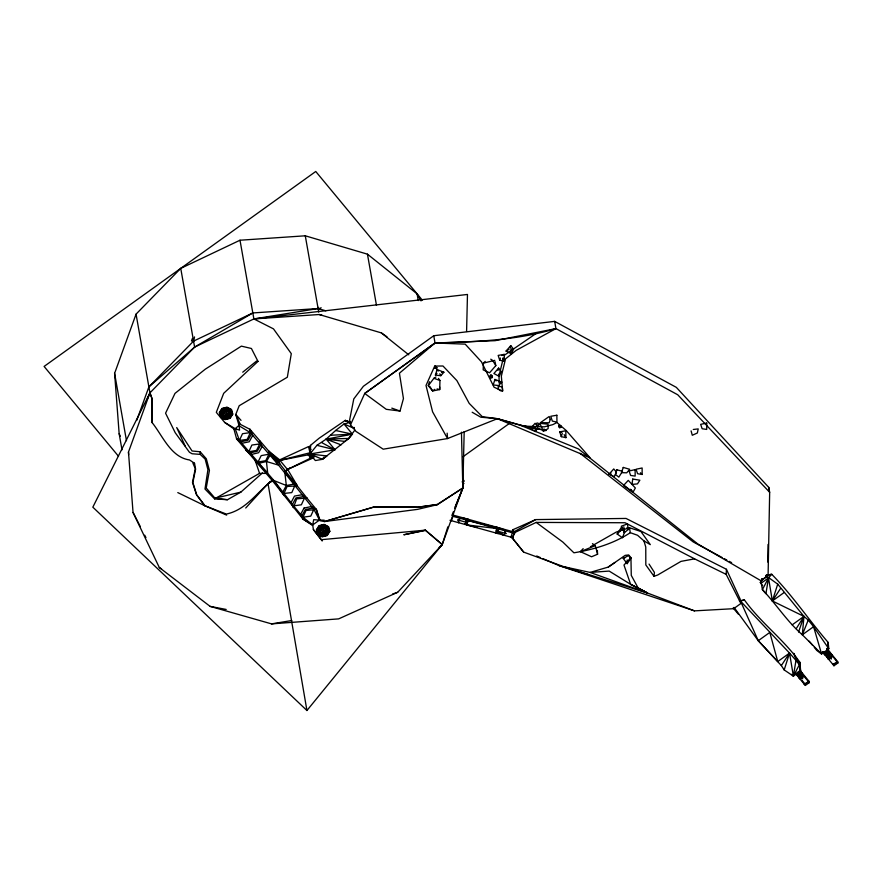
<?xml version="1.0" encoding="UTF-8"?>
<svg xmlns="http://www.w3.org/2000/svg" width="882" height="882" viewBox="0 0 882 882"><rect width="100%" height="100%" fill="white"/><g stroke="black" fill="none" stroke-linecap="round" stroke-linejoin="round"><path stroke-width="1.32" d="M627.157 563.653L630.696 558.593L628.557 555.55L623.21 558.438L627.157 563.653L627.157 559.96M767.792 562.077L768.035 544.437M768.751 491.506L768.806 487.437L676.329 387.363L554.657 321.379L433.757 335.733L363.395 386.283L353.792 398.907L349.647 419.876L350.518 424.859L355.953 431.408L383.207 449.181L447.549 438.563L497.415 418.696L524.217 426.149L546.145 430.559L520.093 425.157L497.415 418.696L482.311 416.69L469.169 403.35L456.898 380.616L442.973 365.997L434.694 366.085L426.017 385.467L432.599 411.839L447.549 438.563L447.152 433.161M768.806 487.437L769.666 492.31L768.09 575.45L760.835 580.665L697.739 543.929L578.504 448.96L520.093 425.157M325.877 310.828L318.104 308.535L252.825 312.945L194.613 347.089L149.94 392.865L128.474 452.069L133.039 512.442L159.3 567.501L210.092 606.375L271.557 623.883L338.644 618.877L397.683 592.285L442.224 544.591L462.83 487.989L464.186 431.706M466.589 331.511L467.471 294.456L253.884 318.931L194.624 347.089L148.893 386.878L136.754 420.339M438.464 378.4L439.953 380.484L439.721 389.568L432.643 390.958L428.266 385.677L429.424 381.763M485.221 361.4L483.402 363.119L483.193 369.867L489.554 372.799L495.816 365.644L495.045 361.686M542.915 558.659L559.078 565.605L694.476 610.862L733.637 608.69L740.891 603.486L726.184 574.38L726.415 569.276L626.033 518.44L535.639 519.597L512.629 529.839L512.31 532.166M421.034 300.905L417.076 293.838L367.452 254.17L305.282 235.803L240.003 240.224L253.884 318.931L273.486 328.876L291.292 353.66L287.334 377.22L239.198 405.731L235.77 414.474L240.246 424.297L249.981 429.336L279.737 463.811L306.826 497.966L301.964 494.758L294.5 496.081L291.038 502.597L293.463 507.569L296.661 498.892L306.826 497.966L316.406 509.542L319.868 519.796L312.261 525.253L303.033 519.134L272.637 480.988L236.608 438.927L233.862 428.873L224.678 422.434L216.31 412.335L223.686 393.317L257.996 361.4L251.414 348.489L241.381 346.13L205.263 369.194L174.989 393.394L165.573 413.206L175.242 432.753L189.432 452.245L192.067 453.756L200.203 454.395L205.175 459.136L207.92 469.698L204.988 489.036L214.602 498.881L227.479 499.708L240.885 492.101L262.494 472.884M827.261 649.163L827.614 649.681L828.121 642.383C808.871 620.057 792.455 595.339 771.717 574.281L767.913 574.899M827.823 644.808L828.121 642.383L828.837 648.799L821.583 654.003L802.322 634.786L803.954 616.397L777.715 584.138L766.866 576.332M458.353 520.314L458.508 522.629M466.611 522.387L466.468 520.06L463.05 518.054L460.04 518.285L458.42 520.115M497.239 531.074L497.382 533.401L500.403 533.169L497.702 533.489L497.602 531.173M505.496 533.147L505.353 530.832L501.935 528.814L468.232 520.556L467.989 519.211L463.05 518.054L460.349 518.373L458.783 520.215M726.184 574.38L694.586 558.857L681.003 561.371L657.729 574.987L654.025 576.321L654.422 572.418L649.053 564.072M761.695 579.694L761.265 583.123L762.401 589.617C776.193 604.214 787.284 621.678 802.322 634.786L813.59 626.694L828.837 648.799M458.717 520.413L458.816 522.717M466.258 522.287L466.159 519.983L463.017 517.833L452.587 514.967M505.132 533.048L505.033 530.744L501.935 528.814L498.925 529.046L497.305 530.887M762.28 579L761.949 579.231M761.486 580.047L760.317 582.473L761.265 583.123L768.52 577.919L765.918 593.696L762.401 589.617L768.52 577.919L771.717 574.281L768.123 574.976M799.478 664.675L799.963 662.382C783.922 639.56 760.659 622.747 744.408 599.914L739.392 600.829M543.444 431.375L539.817 423.349L548.119 424.187L548.141 428.597L543.444 431.375L544.029 428.884M503.335 358.059L499.014 375.787L499.146 383.185M498.021 370.385L498.617 368.092L501.373 371.631L499.179 376.338L493.898 373.538L498.617 368.092M510.204 347.916L510.788 345.623L513.545 349.162L511.351 353.869L506.07 351.069L510.788 345.623M284.379 471.727L287.488 469.489L313.683 456.589L309.703 456.611L310.464 445.388L319.152 438.211L345.248 420.427L350.782 422.28M350.518 424.859L364.718 393.46L386.283 409.325L400.031 411.045L403.438 398.587L399.425 373.218L435.013 343.01C475.707 341.841 516.632 340.43 555.936 328.611L677.74 394.772L769.666 492.31M539.123 424.694L537.899 423.007L536.576 423.217M277.753 461.936L279.936 460.371L308.226 454.836L311.17 458.386L311.5 455.829L309.703 456.611L312.217 454.814M499.73 360.242L498.165 355.413L504.261 354.377L504.35 361.245L499.73 360.242L500.403 358.048M561.272 436.656L559.717 431.827L565.814 430.791L565.902 437.659L561.272 436.656L562.286 433.349M435.388 375.093L437.108 369.569L443.889 372.226L440.835 375.699L435.388 375.093L436.965 373.384M494.934 379.436L493.214 384.949L498.661 385.555L501.726 382.082L494.934 379.436L496.092 380.925M535.639 519.597L512.486 532.662L510.921 537.149L449.985 520.303M510.921 537.149L512.574 537.722L514.25 533.114L512.486 532.662M447.858 526.83L442.224 544.591L439.181 547.369M814.295 647.377L816.842 650.475L821.583 654.003L813.59 626.694L808.243 620.057L803.954 616.397L772.356 600.973L777.715 584.138M799.963 662.382L800.624 670.937L793.381 676.141L784.186 669.923L789.544 653.088L740.505 601.083L744.408 599.914M624.555 531.714L622.538 537.811L617.135 533.985L621.589 527.039L623.96 530.788M798.552 632.052L803.954 616.397L792.179 624.853M451.408 520.667L452.94 516.323L512.453 532.794L513.908 532L463.017 517.833L460.36 518.065M457.549 519.873L467.493 522.629M477.129 527.326L466.699 524.9L468.232 520.556M495.629 532.915L496.919 527.227L492.95 526.741M506.312 533.588L496.357 530.832M122.003 449.897L119.158 433.735L114.605 373.351L136.06 314.146L180.744 268.382L240.003 240.224M694.476 610.862L647.145 592.902L563.83 566.707L523.699 552.143L512.343 538.02L513.181 538.031L512.707 537.381L512.927 537.954M523.699 552.143L512.321 538.031L514.757 532.772L514.096 533.224L514.063 531.57L512.629 529.839M514.415 532.937L514.052 531.515L514.349 533.301M514.647 532.882L514.603 533.378M512.365 536.884L512.321 538.042L513.015 537.711M192.375 338.468L191.471 340.915L193.621 341.444L194.525 336.924M799.886 670.331L803.502 675.667L802.146 677.641L798.739 671.345M830.844 658.369L828.407 659.052L826.18 655.48L824.361 654.157L825.684 652.14M824.935 653.43L830.612 658.093L828.209 658.81L826.18 655.48L824.549 654.389L825.905 652.415M822.719 652.052L833.964 665.767L837.9 662.944L826.82 648.689L832.145 655.988L830.789 657.972L827.382 651.666L826.081 652.283M451.871 515.485L453.359 511.747M455.355 506.753L462.841 488.033L461.451 432.191M802.322 634.786L808.243 620.057M454.616 508.297L462.841 488.033L437.417 504.383L417.892 507.205L374.574 506.83L324.466 521.571L319.912 520.689L313.871 509.366L278.591 465.145L250.323 432.621L239.143 425.852L235.77 414.474L241.029 420.361M147.261 399.193L149.94 392.865L136.06 314.146M224.678 422.434L235.207 428.674L239.397 440.46L273.938 480.558L284.037 495.464L283.971 493.446L287.069 486.467L297.41 485.872L287.598 469.367L289.924 468M294.897 485.607L291.799 492.597L283.971 493.446L273.938 480.558L286.319 485.497L293.783 484.152L297.41 485.872L284.875 472.73L286.319 485.497L282.857 491.991L284.037 495.464M239.397 440.46L242.506 433.701L250.323 432.621L249.981 429.336L252.671 435.465L249.209 441.794L241.756 443.304L236.619 438.927L239.397 440.46L247.214 439.39L250.323 432.621M248.779 451.793L251.888 445.035L259.705 443.955L259.562 440.901L262.13 446.667L258.591 452.731L251.205 454.506L246.188 450.493L248.779 451.793L256.508 450.404L259.705 443.955M304.488 498.032L301.379 504.802L293.563 505.871L283.971 493.446M313.375 529.542L322.139 540.765L313.375 529.542L312.691 524.933L303.033 519.134L302.945 517.205L306.054 510.446L316.406 509.542L319.416 520.104L324.256 520.182M313.871 509.366L310.762 516.124L302.945 517.205L293.563 505.871M434.661 367.86L434.914 365.909L436.524 367.441L434.727 367.739L436.281 368.522L437.439 367.772M535.672 431.518L537.866 426.8L535.109 423.272L530.391 428.707L535.672 431.518L534.79 427.704M266.364 473.413L259.562 473.369L255.273 460.724L257.985 462.069L261.182 455.619L268.911 454.23L268.646 451.132L279.715 459.853L308.546 446.59L311.026 449.577M268.911 454.23L265.725 460.68L257.985 462.069M245.725 507.999L268.029 483.59L272.306 480.414C257.136 491.902 246.276 509.939 226.332 514.063L204.988 505.783L196.774 494.934L192.871 482.564L195.617 469.147L194.514 463.259L189.553 459.963C170.777 457.284 162.74 435.807 152.112 422.599L152.002 398.521L149.94 392.865L92.831 507.172L306.936 710.517L442.213 544.547L425.455 530.159L403.824 534.768L425.499 530.413L442.213 544.547M491.991 377.661L490.789 376.316L490.624 377.838L492.432 376.812L491.583 375.148L490.712 375.093L489.731 376.03L490.624 377.838L491.991 377.661L491.935 375.732L490.712 375.093M561.327 426.623L559.53 427.66L558.626 425.841L559.607 424.904M795.674 658.336L793.69 653.297L799.5 664.444L793.381 676.141L791.771 674.278M514.305 531.592L513.644 532.177M310.971 455.2L308.226 454.836L309.957 453.976L315.359 460.547L322.426 459.324L348.831 438.42L354.906 429.997M279.737 463.811L279.021 461.032L279.715 459.853M466.181 522.475L464.627 524.327M497.668 530.986L499.234 529.134L501.902 528.605M505.066 533.246L503.501 535.087L501.439 533.808M214.602 498.881L259.562 473.369M796.192 628.712L803.954 616.397M349.856 422.897L345.248 420.427L350.088 422.401L344.013 423.988L335.623 430.482L326.175 439.126L316.925 445.322L309.935 453.998L322.426 459.324L323.793 457.196M466.545 522.585L464.935 524.415M505.43 533.345L503.82 535.176L501.538 533.831M768.52 577.919L772.356 600.973L780.548 588.481M784.186 669.923L781.353 665.568L789.544 653.088L799.511 664.444L800.624 670.937L799.643 668.413M803.502 675.667L802.146 677.641L799.842 671.246L801.473 672.327L803.7 675.899L802.377 677.916M832.145 655.988L830.789 657.972L828.485 651.566L827.382 651.666M233.862 428.873L235.207 428.674L240.246 424.297M499.344 386.195L497.58 388.51L500.48 390.77L502.663 390.715L502.288 386.889L497.889 386.096M428.266 385.677L433.911 378.29L435.951 376.967M286.011 471.396L287.598 469.367M322.426 459.324L326.946 455.95L309.935 453.998L335.006 449.787L326.175 439.126L344.653 441.386L348.842 438.442L352.447 434.176L344.013 423.988L354.366 428.454M831.02 658.248L832.343 656.23L830.083 652.448M609.01 474.229L613.751 468.937L616.441 472.091L614.225 476.655L609.01 474.229L611.028 473.127M313.827 457.67L287.488 469.489L279.936 460.371L310.398 452.653L310.464 445.388L310.31 452.102M597.368 550.379L597.577 554.227L591.568 556.774L580.4 551.636L583.156 548.637M630.63 584.325L647.145 592.902L630.63 584.325L609.186 571.084L590.08 572.418L608.271 567.071L625.184 555.34L628.701 554.954L630.95 557.678L623.971 565.009L630.63 584.325L647.145 592.924L590.08 572.418L563.83 566.707M539.189 424.474L538.296 425.4L536.454 424.507M148.893 386.878L193.566 341.102L252.825 312.945M311.17 458.386L312.515 457.052M617.135 533.985L621.656 529.652M321.081 307.664L319.493 309.174L318.424 307.377M242.726 372.193L256.475 361.124L257.996 361.4M628.238 529.52L624.445 532.574L621.325 526.223L627.444 523.93L628.238 529.52L626.672 527.998M434.749 389.348L432.643 390.958L429.755 386.349M555.936 328.611L516.102 350.408L505.54 358.864L501.34 376.162L502.641 391.101L494.074 387.231L481.473 361.852L465.2 344.134L435.013 343.01L364.718 393.46L435.013 343.01L495.089 340.684L555.936 328.611L554.657 321.379M311.015 451.738L309.957 451.573M310.067 452.995L310.828 452.201M308.546 446.59L310.089 453.116M308.226 454.836L309.836 453.105M309.703 456.611L311.379 455.421M312.989 456.942L313.562 456.7M354.002 427.351L354.145 428.035M313.165 457.262L313.584 456.821M353.583 427.748L354.189 427.682M463.028 456.722L509.884 423.084M766.061 575.329L766.513 576.244M761.728 579.386L762.798 579.694M766.083 576.122L766.601 576.839M761.883 579.573L762.125 578.812M766.954 576.751L762.059 579.783M772.356 600.973L784.153 592.506M734.056 607.4L758.266 640.707L769.799 632.427L777.748 661.555L789.544 653.088L793.381 676.141L795.983 660.353L799.5 664.444M822.884 652.25L822.862 652.768M823.082 652.614L822.421 651.699M827.426 649.361L826.666 649.273M802.763 678.721L797.262 672.084M831.395 659.041L825.122 651.467M805.321 685.435L805.09 684.101L804.252 684.134L809.026 681.279L809.257 682.613L805.321 685.435L795.718 673.826M503.953 355.523L535.958 333.605M608.271 567.071L614.974 562.473M437.472 504.636L417.925 507.183L374.574 506.83L324.466 521.571L417.649 509.355L437.472 504.636L462.83 487.989M273.321 479.984L269.054 482.719L272.637 480.988M590.422 546.774L616.231 532.089L629.428 527.734L640.894 531.482L650.31 544.635L643.926 540.875L637.543 535.264L630.332 532.695C613.431 543.753 593.674 549.541 573.906 552.805L562.87 542.088L536.19 522.409L514.272 532.783M506.07 351.069L509.068 349.261M530.391 428.707L532.397 427.505M466.468 520.06L467.989 519.211M501.946 355.523L504.261 354.377M825.85 652.007L828.286 651.335L830.116 652.658L828.485 651.566M802.201 678.049L799.765 678.721L798.1 676.042M623.21 558.438L625.062 557.689M580.4 551.636L595.295 545.649L597.577 554.227M312.052 454.627L311.059 455.013L310.21 453.987M313.562 456.435L312.559 456.832L311.71 455.807M392.567 594.038L397.683 592.285M804.252 684.134L809.257 682.613L799.643 671.004L801.44 672.117L809.026 681.279M828.209 658.81L830.612 658.093L824.549 654.389M799.577 678.49L801.97 677.773L796.292 673.098L795.906 674.068L801.97 677.773L799.577 678.49L798.221 676.262M483.402 363.119L494.791 360.363M185.154 445.972L176.698 427.561L192.067 451L200.148 451.749L206.311 458.772L209.431 470.448L206.223 488.011L214.999 498.22L240.885 492.101M341.058 444.87L326.175 439.126L352.447 434.176L335.623 430.482M271.557 623.883L291.766 620.52M318.104 308.535L253.884 318.931L319.152 314.521L321.809 315.061M441.617 372.524L443.889 372.226L441.827 371.851M693.274 429.49L698.213 428.906L697.353 432.996L692.282 435.267L691.102 430.879M321.743 539.641L425.455 530.159M511.196 532.188L513.908 532M330.739 435.245L352.447 434.176M837.668 661.599L832.884 664.455L837.9 662.944L837.668 661.599L826.941 648.656L827.173 649.99M326.175 439.126L348.842 438.442M536.19 522.409L625.084 522.75L694.586 558.857M194.514 463.259L192.926 463.215L195.286 468.629L192.496 482.377L196.465 494.714L204.756 505.706L226.674 515.132M524.217 426.149L544.293 426.844L552.827 424.628L556.961 422.544L566.233 430.548L590.003 457.736L497.415 418.696L480.756 417.186L472.179 412.247M319.416 520.104L313.705 519.685L312.691 524.933L302.945 517.205M510.965 348.864L513.545 349.162M214.999 498.22L227.479 499.708M466.699 524.9L497.161 528.561M499.08 381.73L501.726 382.082M559.717 431.827L561.845 432.169M642.151 474.472L637.576 473.722L636.076 469.235L642.129 467.978L642.151 474.472L640.431 472.752M210.092 606.375L226.2 609.451M316.925 445.322L335.006 449.787L321.721 442.577M437.108 388.885L439.721 389.568L439.677 386.966M514.151 532.199L514.096 533.224M319.152 314.521L381.333 332.889L386.978 336.803M559.078 565.605L589.297 574.888M235.207 428.674L239.562 430.151L239.143 425.852M391.795 408.123L400.031 411.045M433.911 378.29L439.953 380.484M345.248 420.427L348.93 421.839M306.826 497.966L303.375 496.588L295.911 497.911L292.449 504.427L293.463 507.569M536.697 555.991L540.423 557.589M177.789 492.597L204.756 505.706M722.027 557.468L693.252 541.956L579.992 453.293M724.42 558.758L726.823 560.048M729.216 561.338L731.619 562.628M647.145 592.924L638.028 587.798L631.269 575.384L630.95 557.678M490.756 359.183L492.663 360.418L495.816 365.644M159.3 567.501L161.56 568.989M246.188 450.493L249.849 452.984L257.235 451.22L260.774 445.145L259.562 440.901M592.45 543.643L595.295 545.649M236.619 438.927L240.51 441.805L247.963 440.294L251.436 433.966L249.981 429.336M310.85 452.036L310.199 451.419L310.508 453.172M381.333 332.889L408.785 354.829M496.919 527.227L498.925 529.046M268.646 451.132L278.591 465.145L266.441 461.495L259.054 463.259L255.273 460.724L267.676 472.984L266.441 461.495L269.98 455.421L268.646 451.132L279.021 461.032M740.505 601.083L758.266 640.707L781.353 665.568M758.266 640.707L777.748 661.555M733.14 608.007L738.488 614.302M826.985 648.887L828.286 651.335M766.789 576.552L766.469 574.888M765.907 575.88L766.921 577.236M823.788 652.426L825.365 654.323M826.147 655.271L828.672 658.314M761.706 579.265L762.368 580.047M822.454 652.614L822.807 653.132L822.586 651.897M801.716 680.022L805.09 684.101M422.346 300.189L315.756 171.483L44.1 366.438L118.497 456.27M354.167 428.167L353.792 427.505M313.198 456.788L313.551 457.306L313.397 456.501M809.202 641.17L812.598 645.304M823.799 652.482L826.18 655.48M630.806 489.631L632.945 492.388L635.338 487.989L628.271 480.37L623.508 485.519L632.945 492.388L630.553 489.245M437.108 369.569L438.255 371.068M462.697 478.948L464.263 481.109L462.289 482.145L463.888 483.568L462.311 481.418M654.025 576.321L645.822 564.943L645.767 547.049L643.926 540.875M760.317 582.473L762.643 585.714M564.127 434.628L565.902 437.659M502.586 358.213L504.35 361.245M513.159 537.899L512.839 538.196M439.831 373.781L440.835 375.699M133.039 512.442L140.414 526.808M144.725 535.187L145.949 537.579M823.457 652.371L824.361 654.157M558.626 425.841L559.53 427.66L560.886 427.472L560.831 425.543M119.158 433.735L120.327 436.182M726.415 569.276L740.075 598.889L740.891 603.486M149.94 392.865L152.057 398.774L152.112 422.599M513.952 531.879L514.206 533.235M510.469 350.055L511.351 353.869M629.428 527.734L630.332 532.695M833.733 664.422L833.964 665.767M827.393 648.446L827.614 649.681M827.228 648.248L827.448 649.483M823.049 651.71L823.248 652.812M766.811 575.296L767.031 576.53M766.491 575.307L766.756 577.037M766.238 575.538L766.425 576.641M512.563 536.532L512.751 537.634M512.299 536.454L512.574 538.119M417.076 293.838L418.266 300.564M367.452 254.17L376.482 305.348M305.282 235.803L318.733 312.129M310.409 451.253L310.629 452.477M180.744 268.382L194.613 347.089M114.605 373.351L126.479 440.691M433.757 335.733L435.013 343.01M268.029 483.59L306.936 710.517M512.122 536.785L512.321 538.031M498.859 374.067L499.179 376.338M623.828 526.797L624.445 532.574L624.092 529.035M128.474 452.069L128.651 454.781M200.148 451.749L200.203 454.395M706.714 423.073L706.714 429.435L702.138 428.74L700.661 424.352L706.714 423.073M632.725 479.058L632.008 484.416L637.466 483.887L639.869 480.194L632.725 479.058M616.827 469.797L615.493 474.516L618.822 477.14L622.505 471.297L616.827 469.797M550.236 419.534L549.155 422.765L540.434 422.665L549.188 416.502L550.236 419.534M623.243 467.427L621.479 472.642L626.716 472.818L629.715 469.301L623.243 467.427M304.07 508.043L300.597 514.371L303.033 519.134L301.842 515.871L305.304 509.542L312.768 508.032L316.406 509.542L311.522 506.533L304.07 508.043M227.313 413.537L225.858 414.584L224.756 413.261L226.222 412.225L227.313 413.537M228.592 413.68L227.589 415.279L225.671 415.775L223.962 414.893L223.477 413.118L224.491 411.53L226.409 411.034L228.118 411.916L228.592 413.68M229.871 413.812L228.372 416.216L225.483 416.954L222.925 415.643L222.187 412.974L223.708 410.593L226.597 409.854L229.155 411.166L229.871 413.812M231.15 413.945L229.144 417.153L225.307 418.145L221.889 416.381L220.908 412.831L222.937 409.656L226.773 408.664L230.191 410.428L231.15 413.945M232.429 414.088L229.926 418.09L225.119 419.325L220.853 417.131L219.618 412.688L222.154 408.719L226.961 407.484L231.227 409.678L232.429 414.088M232.76 414.121L230.125 418.344L225.075 419.634L220.577 417.318L219.287 412.655L221.955 408.465L227.005 407.175L231.503 409.48L232.76 414.121M324.389 530.744L322.922 531.791L321.82 530.468L323.286 529.421L324.389 530.744M325.656 530.887L324.664 532.485L322.735 532.982L321.026 532.1L320.541 530.325L321.555 528.737L323.474 528.241L325.182 529.123L325.656 530.887M326.935 531.019L325.436 533.423L322.558 534.161L319.99 532.849L319.251 530.181L320.772 527.8L323.661 527.061L326.219 528.373L326.935 531.019M328.214 531.151L326.208 534.36L322.371 535.352L318.953 533.588L317.972 530.038L320.001 526.863L323.837 525.87L327.255 527.634L328.214 531.151M329.493 531.284L326.99 535.297L322.184 536.532L317.917 534.338L316.693 529.895L319.229 525.926L324.025 524.691L328.291 526.885L329.493 531.284M329.824 531.328L327.189 535.539L322.139 536.84L317.641 534.525L316.351 529.862L319.019 525.672L324.069 524.382L328.567 526.686L329.824 531.328M635.139 469.632L629.098 471.01L630.586 475.42L635.15 476.104L635.139 469.632M556.862 415.235L550.765 416.271L552.33 421.1L556.95 422.103L556.862 415.235"/></g></svg>
